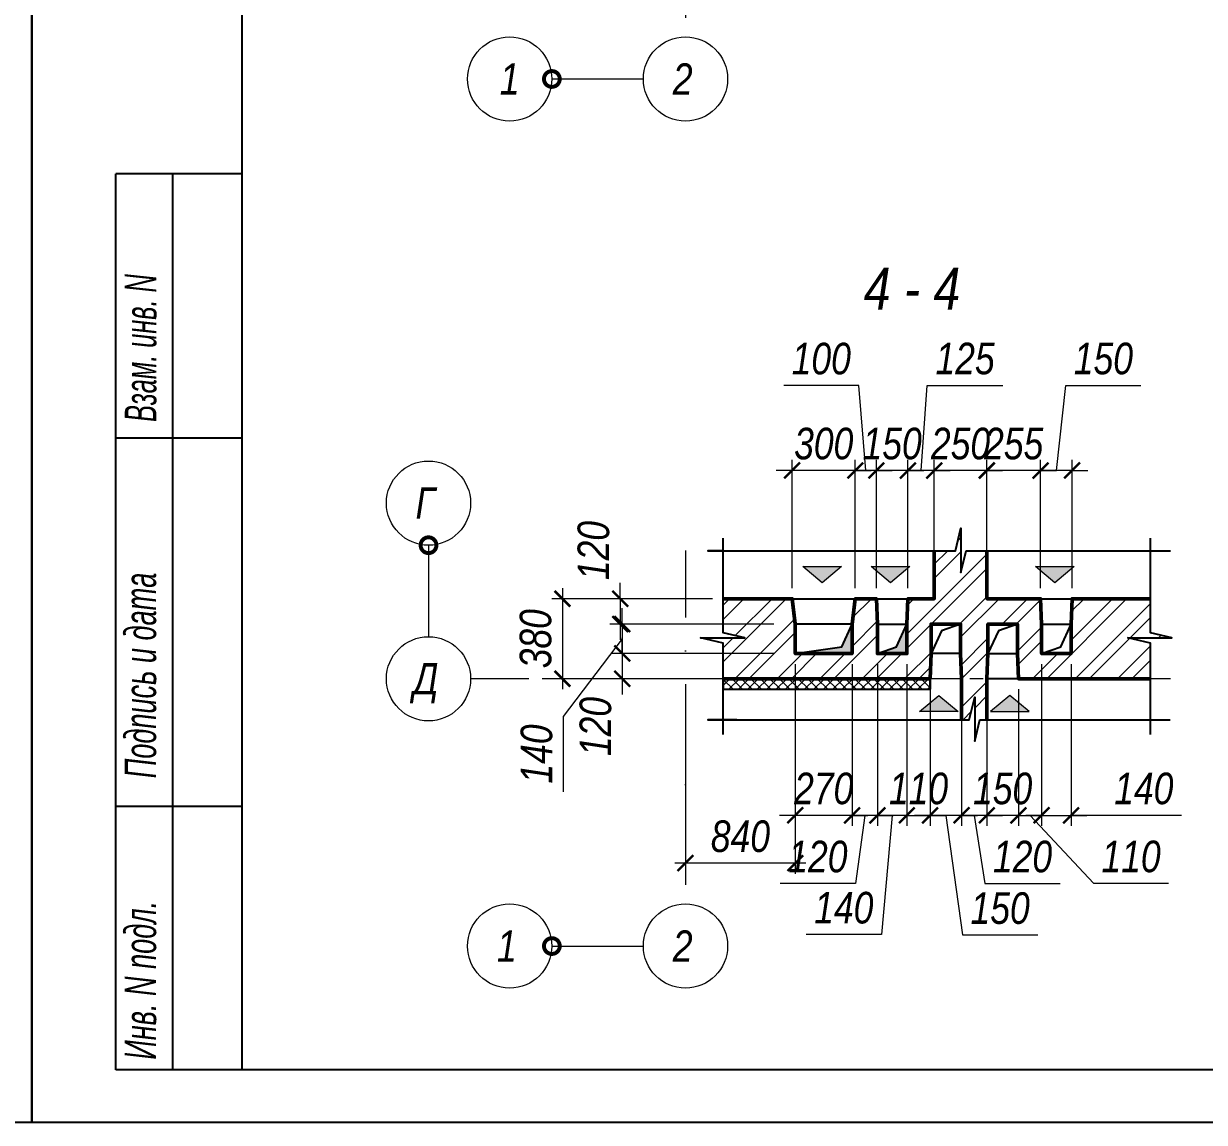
# Model space of a CAD drawing. Header units: millimetres. Extents: x 1582001 to 3303937, y 226471 to 491235.
# Drawn here: x 1665923 to 1677140, y 320955 to 331395 of the extents above; entities that cross this region are included whole.
import ezdxf
from ezdxf.enums import TextEntityAlignment as Align

# ---------------------------------------------------------------- set-up
doc = ezdxf.new("R2010")
doc.units = ezdxf.units.MM
doc.linetypes.add('CENTER', pattern=[50.8, 31.75, -6.35, 6.35, -6.35])
doc.linetypes.add('DASHDOT', pattern=[25.4, 12.7, -6.35, 0, -6.35])
doc.layers.get('Defpoints').update_dxf_attribs({"color": 255, "lineweight": 30})
for name, color, linetype, lineweight in [('A-Wall-G', 22, 'Continuous', 50), ('Оси', 251, 'CENTER', 9), ('Размеры', 7, 'Continuous', 18), ('Стены несущие', 7, 'Continuous', 40), ('тонкие', 163, 'Continuous', 20), ('Штриховки', 251, 'Continuous', 20)]:
    doc.layers.add(name, color=color, linetype=linetype, lineweight=lineweight)
doc.layers.add('Формуляр', color=138, linetype='Continuous')
doc.styles.add('GOST 2.304', font='ARIALNI.TTF', dxfattribs={"width": 0.98, "height": 300})
doc.styles.add('STYLE1', font='ARIALNI.TTF', dxfattribs={"height": 300})
doc.styles.add('стиль1', font='ARIALNI.TTF', dxfattribs={"width": 0.98, "height": 300})
doc.dimstyles.new('50', dxfattribs={"dimtxt": 270, "dimasz": 150, "dimexe": 100, "dimexo": 100, "dimgap": 100, "dimtad": 1, "dimdec": 0, "dimlfac": 0.5, "dimzin": 0, "dimdsep": 46, "dimtxsty": 'стиль1', "dimblk": 'ARCHTICK', "dimcen": 0, "dimdle": 100, "dimclrd": 256, "dimclre": 256, "dimclrt": 256, "dimadec": 0, "dimazin": 0, "dimtfac": 1, "dimtdec": 0, "dimtix": 1, "dimtmove": 1, "dimatfit": 0, "dimldrblk": 'DOTSMALL', "dimfxl": 0, "dimtolj": 1, "dimtzin": 0, "dimlwd": -1, "dimlwe": -1, "dimarcsym": 0})

# ---------------------------------------------------------------- blocks, each defined once
blk = doc.blocks.new('_ArchTick')
at = {"color": 0, "linetype": 'ByBlock', "const_width": 0.15}
blk.add_lwpolyline([(-0.5, -0.5), (0.5, 0.5)], dxfattribs=at)
blk = doc.blocks.new('*D851')
at = {"layer": 'Defpoints', "color": 0, "lineweight": -3, "ltscale": 100, "transparency": 16777216}
for p in [(1675584, 327149), (1675584, 325930), (1675884, 325930)]:
    blk.add_point(p, dxfattribs=at)
at = {"layer": 'Размеры', "ltscale": 100, "transparency": 16777216}
for p, q in [((1675734, 327149), (1675823, 327957)), ((1675823, 327957), (1676538, 327957)), ((1675584, 326030), (1675584, 327249)), ((1675884, 326030), (1675884, 327249)), ((1675584, 327149), (1675434, 327149)), ((1675884, 327149), (1675584, 327149)), ((1675884, 327149), (1675584, 327149)), ((1675884, 327149), (1676034, 327149))]:
    blk.add_line(p, q, dxfattribs=at)
at = {"layer": 'Размеры', "ltscale": 100, "transparency": 16777216, "xscale": 150, "yscale": 150, "zscale": 150}
blk.add_blockref('_ArchTick', (1675584, 327149), dxfattribs=at)
at = {"layer": 'Размеры', "ltscale": 100, "transparency": 16777216, "xscale": 150, "yscale": 150, "zscale": 150, "rotation": 180}
blk.add_blockref('_ArchTick', (1675884, 327149), dxfattribs=at)
at = {"layer": 'Размеры', "ltscale": 100, "transparency": 16777216, "insert": (1676181, 328211), "char_height": 300, "attachment_point": 5, "style": 'стиль1'}
blk.add_mtext('\\A1;150', dxfattribs=at)
blk = doc.blocks.new('_DotSmall')
at = {"color": 0, "linetype": 'ByBlock', "const_width": 0.5}
blk.add_lwpolyline([(-0.0625, 0, 1), (0.0625, 0, 1)], format="xyb", close=True, dxfattribs=at)
blk = doc.blocks.new('*D852')
at = {"layer": 'Defpoints', "color": 0, "lineweight": -3, "ltscale": 100, "transparency": 16777216}
for p in [(1675074, 327149), (1675074, 325930), (1675584, 325930)]:
    blk.add_point(p, dxfattribs=at)
at = {"layer": 'Размеры', "ltscale": 100, "transparency": 16777216}
for p, q in [((1675074, 326030), (1675074, 327249)), ((1675584, 326030), (1675584, 327249)), ((1675074, 327149), (1674924, 327149)), ((1675584, 327149), (1675074, 327149)), ((1675584, 327149), (1675734, 327149))]:
    blk.add_line(p, q, dxfattribs=at)
at = {"layer": 'Размеры', "ltscale": 100, "transparency": 16777216, "xscale": 150, "yscale": 150, "zscale": 150}
blk.add_blockref('_ArchTick', (1675074, 327149), dxfattribs=at)
at = {"layer": 'Размеры', "ltscale": 100, "transparency": 16777216, "xscale": 150, "yscale": 150, "zscale": 150, "rotation": 180}
blk.add_blockref('_ArchTick', (1675584, 327149), dxfattribs=at)
at = {"layer": 'Размеры', "ltscale": 100, "transparency": 16777216, "insert": (1675329, 327403), "char_height": 300, "attachment_point": 5, "style": 'стиль1'}
blk.add_mtext('\\A1;255', dxfattribs=at)
blk = doc.blocks.new('*D853')
at = {"layer": 'Defpoints', "color": 0, "lineweight": -3, "ltscale": 100, "transparency": 16777216}
for p in [(1674574, 327149), (1674574, 326385), (1675074, 326385)]:
    blk.add_point(p, dxfattribs=at)
at = {"layer": 'Размеры', "ltscale": 100, "transparency": 16777216}
for p, q in [((1674574, 326485), (1674574, 327249)), ((1675074, 326485), (1675074, 327249)), ((1674574, 327149), (1674424, 327149)), ((1675074, 327149), (1674574, 327149)), ((1675074, 327149), (1675224, 327149))]:
    blk.add_line(p, q, dxfattribs=at)
at = {"layer": 'Размеры', "ltscale": 100, "transparency": 16777216, "xscale": 150, "yscale": 150, "zscale": 150}
blk.add_blockref('_ArchTick', (1674574, 327149), dxfattribs=at)
at = {"layer": 'Размеры', "ltscale": 100, "transparency": 16777216, "xscale": 150, "yscale": 150, "zscale": 150, "rotation": 180}
blk.add_blockref('_ArchTick', (1675074, 327149), dxfattribs=at)
at = {"layer": 'Размеры', "ltscale": 100, "transparency": 16777216, "insert": (1674824, 327403), "char_height": 300, "attachment_point": 5, "style": 'стиль1'}
blk.add_mtext('\\A1;250', dxfattribs=at)
blk = doc.blocks.new('*D854')
at = {"layer": 'Defpoints', "color": 0, "lineweight": -3, "ltscale": 100, "transparency": 16777216}
for p in [(1674324, 327149), (1674324, 325930), (1674574, 325930)]:
    blk.add_point(p, dxfattribs=at)
at = {"layer": 'Размеры', "ltscale": 100, "transparency": 16777216}
for p, q in [((1674449, 327149), (1674508, 327957)), ((1674508, 327957), (1675225, 327957)), ((1674324, 326030), (1674324, 327249)), ((1674574, 326030), (1674574, 327249)), ((1674324, 327149), (1674174, 327149)), ((1674574, 327149), (1674324, 327149)), ((1674574, 327149), (1674324, 327149)), ((1674574, 327149), (1674724, 327149))]:
    blk.add_line(p, q, dxfattribs=at)
at = {"layer": 'Размеры', "ltscale": 100, "transparency": 16777216, "xscale": 150, "yscale": 150, "zscale": 150}
blk.add_blockref('_ArchTick', (1674324, 327149), dxfattribs=at)
at = {"layer": 'Размеры', "ltscale": 100, "transparency": 16777216, "xscale": 150, "yscale": 150, "zscale": 150, "rotation": 180}
blk.add_blockref('_ArchTick', (1674574, 327149), dxfattribs=at)
at = {"layer": 'Размеры', "ltscale": 100, "transparency": 16777216, "insert": (1674867, 328211), "char_height": 300, "attachment_point": 5, "style": 'стиль1'}
blk.add_mtext('\\A1;125', dxfattribs=at)
blk = doc.blocks.new('*D855')
at = {"layer": 'Defpoints', "color": 0, "lineweight": -3, "ltscale": 100, "transparency": 16777216}
for p in [(1674024, 327149), (1674024, 325930), (1674324, 325930)]:
    blk.add_point(p, dxfattribs=at)
at = {"layer": 'Размеры', "ltscale": 100, "transparency": 16777216}
for p, q in [((1674024, 326030), (1674024, 327249)), ((1674324, 326030), (1674324, 327249)), ((1674024, 327149), (1673874, 327149)), ((1674324, 327149), (1674024, 327149)), ((1674324, 327149), (1674474, 327149))]:
    blk.add_line(p, q, dxfattribs=at)
at = {"layer": 'Размеры', "ltscale": 100, "transparency": 16777216, "xscale": 150, "yscale": 150, "zscale": 150}
blk.add_blockref('_ArchTick', (1674024, 327149), dxfattribs=at)
at = {"layer": 'Размеры', "ltscale": 100, "transparency": 16777216, "xscale": 150, "yscale": 150, "zscale": 150, "rotation": 180}
blk.add_blockref('_ArchTick', (1674324, 327149), dxfattribs=at)
at = {"layer": 'Размеры', "ltscale": 100, "transparency": 16777216, "insert": (1674174, 327403), "char_height": 300, "attachment_point": 5, "style": 'стиль1'}
blk.add_mtext('\\A1;150', dxfattribs=at)
blk = doc.blocks.new('*D856')
at = {"layer": 'Defpoints', "color": 0, "lineweight": -3, "ltscale": 100, "transparency": 16777216}
for p in [(1673824, 327149), (1673824, 325930), (1674024, 325930)]:
    blk.add_point(p, dxfattribs=at)
at = {"layer": 'Размеры', "ltscale": 100, "transparency": 16777216}
for p, q in [((1673859, 327957), (1673144, 327957)), ((1673924, 327149), (1673859, 327957)), ((1673824, 326030), (1673824, 327249)), ((1674024, 326030), (1674024, 327249)), ((1673824, 327149), (1673674, 327149)), ((1674024, 327149), (1673824, 327149)), ((1674024, 327149), (1673824, 327149)), ((1674024, 327149), (1674174, 327149))]:
    blk.add_line(p, q, dxfattribs=at)
at = {"layer": 'Размеры', "ltscale": 100, "transparency": 16777216, "xscale": 150, "yscale": 150, "zscale": 150}
blk.add_blockref('_ArchTick', (1673824, 327149), dxfattribs=at)
at = {"layer": 'Размеры', "ltscale": 100, "transparency": 16777216, "xscale": 150, "yscale": 150, "zscale": 150, "rotation": 180}
blk.add_blockref('_ArchTick', (1674024, 327149), dxfattribs=at)
at = {"layer": 'Размеры', "ltscale": 100, "transparency": 16777216, "insert": (1673501, 328210), "char_height": 300, "attachment_point": 5, "style": 'стиль1'}
blk.add_mtext('\\A1;100', dxfattribs=at)
blk = doc.blocks.new('*D857')
at = {"layer": 'Defpoints', "color": 0, "lineweight": -3, "ltscale": 100, "transparency": 16777216}
for p in [(1673224, 327149), (1673224, 325930), (1673824, 325930)]:
    blk.add_point(p, dxfattribs=at)
at = {"layer": 'Размеры', "ltscale": 100, "transparency": 16777216}
for p, q in [((1673224, 326030), (1673224, 327249)), ((1673824, 326030), (1673824, 327249)), ((1673224, 327149), (1673074, 327149)), ((1673824, 327149), (1673224, 327149)), ((1673824, 327149), (1673974, 327149))]:
    blk.add_line(p, q, dxfattribs=at)
at = {"layer": 'Размеры', "ltscale": 100, "transparency": 16777216, "xscale": 150, "yscale": 150, "zscale": 150}
blk.add_blockref('_ArchTick', (1673224, 327149), dxfattribs=at)
at = {"layer": 'Размеры', "ltscale": 100, "transparency": 16777216, "xscale": 150, "yscale": 150, "zscale": 150, "rotation": 180}
blk.add_blockref('_ArchTick', (1673824, 327149), dxfattribs=at)
at = {"layer": 'Размеры', "ltscale": 100, "transparency": 16777216, "insert": (1673524, 327403), "char_height": 300, "attachment_point": 5, "style": 'стиль1'}
blk.add_mtext('\\A1;300', dxfattribs=at)
blk = doc.blocks.new('*D859')
at = {"layer": 'Defpoints', "color": 0, "lineweight": -3, "ltscale": 100, "transparency": 16777216}
for p in [(1672569, 325930), (1671591, 325690), (1673150, 325690)]:
    blk.add_point(p, dxfattribs=at)
at = {"layer": 'Размеры', "ltscale": 100, "transparency": 16777216}
for p, q in [((1671591, 325930), (1671591, 326080)), ((1672469, 325930), (1671491, 325930)), ((1671591, 325930), (1671591, 325690)), ((1673050, 325690), (1671491, 325690)), ((1671591, 325690), (1671591, 325540))]:
    blk.add_line(p, q, dxfattribs=at)
at = {"layer": 'Размеры', "ltscale": 100, "transparency": 16777216, "xscale": 150, "yscale": 150, "zscale": 150}
for p, rotation in [((1671591, 325930), 270), ((1671591, 325690), 90)]:
    blk.add_blockref('_ArchTick', p, dxfattribs=dict(at, rotation=rotation))
at = {"layer": 'Размеры', "ltscale": 100, "transparency": 16777216, "insert": (1671338, 326388), "char_height": 300, "attachment_point": 5, "rotation": 90, "style": 'стиль1'}
blk.add_mtext('\\A1;120', dxfattribs=at)
blk = doc.blocks.new('*D860')
at = {"layer": 'Defpoints', "color": 0, "lineweight": -3, "ltscale": 100, "transparency": 16777216}
for p in [(1673150, 325690), (1671610, 325410), (1673150, 325410)]:
    blk.add_point(p, dxfattribs=at)
at = {"layer": 'Размеры', "ltscale": 100, "transparency": 16777216}
for p, q in [((1671610, 325690), (1671610, 325840)), ((1673050, 325690), (1671510, 325690)), ((1671610, 325690), (1671610, 325410)), ((1671610, 325690), (1671610, 325410)), ((1671610, 325550), (1671050, 324812)), ((1673050, 325410), (1671510, 325410)), ((1671610, 325410), (1671610, 325260)), ((1671050, 324812), (1671050, 324097))]:
    blk.add_line(p, q, dxfattribs=at)
at = {"layer": 'Размеры', "ltscale": 100, "transparency": 16777216, "xscale": 150, "yscale": 150, "zscale": 150}
for p, rotation in [((1671610, 325690), 270), ((1671610, 325410), 90)]:
    blk.add_blockref('_ArchTick', p, dxfattribs=dict(at, rotation=rotation))
at = {"layer": 'Размеры', "ltscale": 100, "transparency": 16777216, "insert": (1670797, 324455), "char_height": 300, "attachment_point": 5, "rotation": 90, "style": 'стиль1'}
blk.add_mtext('\\A1;140', dxfattribs=at)
blk = doc.blocks.new('*D861')
at = {"layer": 'Defpoints', "color": 0, "lineweight": -3, "ltscale": 100, "transparency": 16777216}
for p in [(1673150, 325410), (1671610, 325170), (1672565, 325170)]:
    blk.add_point(p, dxfattribs=at)
at = {"layer": 'Размеры', "ltscale": 100, "transparency": 16777216}
for p, q in [((1671610, 325410), (1671610, 325560)), ((1673050, 325410), (1671510, 325410)), ((1671610, 325410), (1671610, 325170)), ((1672465, 325170), (1671510, 325170)), ((1671610, 325170), (1671610, 325020))]:
    blk.add_line(p, q, dxfattribs=at)
at = {"layer": 'Размеры', "ltscale": 100, "transparency": 16777216, "xscale": 150, "yscale": 150, "zscale": 150}
for p, rotation in [((1671610, 325410), 270), ((1671610, 325170), 90)]:
    blk.add_blockref('_ArchTick', p, dxfattribs=dict(at, rotation=rotation))
at = {"layer": 'Размеры', "ltscale": 100, "transparency": 16777216, "insert": (1671357, 324716), "char_height": 300, "attachment_point": 5, "rotation": 90, "style": 'стиль1'}
blk.add_mtext('\\A1;120', dxfattribs=at)
blk = doc.blocks.new('*D858')
at = {"layer": 'Defpoints', "color": 0, "lineweight": -3, "ltscale": 100, "transparency": 16777216}
for p in [(1671751, 325930), (1671042, 325170), (1671751, 325170)]:
    blk.add_point(p, dxfattribs=at)
at = {"layer": 'Размеры', "ltscale": 100, "transparency": 16777216}
for p, q in [((1671042, 326030), (1671042, 325070)), ((1671651, 325930), (1670942, 325930)), ((1671651, 325170), (1670942, 325170))]:
    blk.add_line(p, q, dxfattribs=at)
at = {"layer": 'Размеры', "ltscale": 100, "transparency": 16777216, "xscale": 150, "yscale": 150, "zscale": 150}
for p, rotation in [((1671042, 325930), 90), ((1671042, 325170), 270)]:
    blk.add_blockref('_ArchTick', p, dxfattribs=dict(at, rotation=rotation))
at = {"layer": 'Размеры', "ltscale": 100, "transparency": 16777216, "insert": (1670788, 325550), "char_height": 300, "attachment_point": 5, "rotation": 90, "style": 'стиль1'}
blk.add_mtext('\\A1;380', dxfattribs=at)
blk = doc.blocks.new('*D862')
at = {"layer": 'Defpoints', "color": 0, "lineweight": -3, "ltscale": 100, "transparency": 16777216}
for p in [(1675074, 325170), (1675374, 325170), (1675074, 323872)]:
    blk.add_point(p, dxfattribs=at)
at = {"layer": 'Размеры', "ltscale": 100, "transparency": 16777216}
for p, q in [((1675074, 325070), (1675074, 323772)), ((1675374, 325070), (1675374, 323772)), ((1675074, 323872), (1674924, 323872)), ((1675374, 323872), (1675074, 323872)), ((1675374, 323872), (1675524, 323872))]:
    blk.add_line(p, q, dxfattribs=at)
at = {"layer": 'Размеры', "ltscale": 100, "transparency": 16777216, "xscale": 150, "yscale": 150, "zscale": 150}
blk.add_blockref('_ArchTick', (1675074, 323872), dxfattribs=at)
at = {"layer": 'Размеры', "ltscale": 100, "transparency": 16777216, "xscale": 150, "yscale": 150, "zscale": 150, "rotation": 180}
blk.add_blockref('_ArchTick', (1675374, 323872), dxfattribs=at)
at = {"layer": 'Размеры', "ltscale": 100, "transparency": 16777216, "insert": (1675224, 324126), "char_height": 300, "attachment_point": 5, "style": 'стиль1'}
blk.add_mtext('\\A1;150', dxfattribs=at)
blk = doc.blocks.new('*D863')
at = {"layer": 'Defpoints', "color": 0, "lineweight": -3, "ltscale": 100, "transparency": 16777216}
for p in [(1674834, 324781), (1675074, 324781), (1674834, 323872)]:
    blk.add_point(p, dxfattribs=at)
at = {"layer": 'Размеры', "ltscale": 100, "transparency": 16777216}
for p, q in [((1674834, 324681), (1674834, 323772)), ((1675074, 324681), (1675074, 323772)), ((1674834, 323872), (1674684, 323872)), ((1675074, 323872), (1674834, 323872)), ((1675074, 323872), (1674834, 323872)), ((1674954, 323872), (1675055, 323225)), ((1675074, 323872), (1675224, 323872)), ((1675055, 323225), (1675771, 323225))]:
    blk.add_line(p, q, dxfattribs=at)
at = {"layer": 'Размеры', "ltscale": 100, "transparency": 16777216, "xscale": 150, "yscale": 150, "zscale": 150}
blk.add_blockref('_ArchTick', (1674834, 323872), dxfattribs=at)
at = {"layer": 'Размеры', "ltscale": 100, "transparency": 16777216, "xscale": 150, "yscale": 150, "zscale": 150, "rotation": 180}
blk.add_blockref('_ArchTick', (1675074, 323872), dxfattribs=at)
at = {"layer": 'Размеры', "ltscale": 100, "transparency": 16777216, "insert": (1675413, 323479), "char_height": 300, "attachment_point": 5, "style": 'стиль1'}
blk.add_mtext('\\A1;120', dxfattribs=at)
blk = doc.blocks.new('*D864')
at = {"layer": 'Defpoints', "color": 0, "lineweight": -3, "ltscale": 100, "transparency": 16777216}
for p in [(1674535, 325182), (1674834, 325170), (1674535, 323872)]:
    blk.add_point(p, dxfattribs=at)
at = {"layer": 'Размеры', "ltscale": 100, "transparency": 16777216}
for p, q in [((1674535, 325082), (1674535, 323772)), ((1674834, 325070), (1674834, 323772)), ((1674535, 323872), (1674385, 323872)), ((1674834, 323872), (1674535, 323872)), ((1674834, 323872), (1674535, 323872)), ((1674685, 323872), (1674842, 322736)), ((1674834, 323872), (1674984, 323872)), ((1674842, 322736), (1675558, 322736))]:
    blk.add_line(p, q, dxfattribs=at)
at = {"layer": 'Размеры', "ltscale": 100, "transparency": 16777216, "xscale": 150, "yscale": 150, "zscale": 150}
blk.add_blockref('_ArchTick', (1674535, 323872), dxfattribs=at)
at = {"layer": 'Размеры', "ltscale": 100, "transparency": 16777216, "xscale": 150, "yscale": 150, "zscale": 150, "rotation": 180}
blk.add_blockref('_ArchTick', (1674834, 323872), dxfattribs=at)
at = {"layer": 'Размеры', "ltscale": 100, "transparency": 16777216, "insert": (1675200, 322989), "char_height": 300, "attachment_point": 5, "style": 'стиль1'}
blk.add_mtext('\\A1;150', dxfattribs=at)
blk = doc.blocks.new('*D865')
at = {"layer": 'Defpoints', "color": 0, "lineweight": -3, "ltscale": 100, "transparency": 16777216}
for p in [(1674314, 325410), (1674535, 325182), (1674535, 323872)]:
    blk.add_point(p, dxfattribs=at)
at = {"layer": 'Размеры', "ltscale": 100, "transparency": 16777216}
for p, q in [((1674314, 325310), (1674314, 323772)), ((1674535, 325082), (1674535, 323772)), ((1674314, 323872), (1674164, 323872)), ((1674314, 323872), (1674535, 323872)), ((1674535, 323872), (1674685, 323872))]:
    blk.add_line(p, q, dxfattribs=at)
at = {"layer": 'Размеры', "ltscale": 100, "transparency": 16777216, "xscale": 150, "yscale": 150, "zscale": 150}
blk.add_blockref('_ArchTick', (1674314, 323872), dxfattribs=at)
at = {"layer": 'Размеры', "ltscale": 100, "transparency": 16777216, "xscale": 150, "yscale": 150, "zscale": 150, "rotation": 180}
blk.add_blockref('_ArchTick', (1674535, 323872), dxfattribs=at)
at = {"layer": 'Размеры', "ltscale": 100, "transparency": 16777216, "insert": (1674425, 324126), "char_height": 300, "attachment_point": 5, "style": 'стиль1'}
blk.add_mtext('\\A1;110', dxfattribs=at)
blk = doc.blocks.new('*D866')
at = {"layer": 'Defpoints', "color": 0, "lineweight": -3, "ltscale": 100, "transparency": 16777216}
for p in [(1674034, 325410), (1674314, 325410), (1674034, 323872)]:
    blk.add_point(p, dxfattribs=at)
at = {"layer": 'Размеры', "ltscale": 100, "transparency": 16777216}
for p, q in [((1674034, 325310), (1674034, 323772)), ((1674314, 325310), (1674314, 323772)), ((1674034, 323872), (1673884, 323872)), ((1674314, 323872), (1674034, 323872)), ((1674314, 323872), (1674034, 323872)), ((1674174, 323872), (1674072, 322740)), ((1674314, 323872), (1674464, 323872)), ((1674072, 322740), (1673357, 322740))]:
    blk.add_line(p, q, dxfattribs=at)
at = {"layer": 'Размеры', "ltscale": 100, "transparency": 16777216, "xscale": 150, "yscale": 150, "zscale": 150}
blk.add_blockref('_ArchTick', (1674034, 323872), dxfattribs=at)
at = {"layer": 'Размеры', "ltscale": 100, "transparency": 16777216, "xscale": 150, "yscale": 150, "zscale": 150, "rotation": 180}
blk.add_blockref('_ArchTick', (1674314, 323872), dxfattribs=at)
at = {"layer": 'Размеры', "ltscale": 100, "transparency": 16777216, "insert": (1673715, 322993), "char_height": 300, "attachment_point": 5, "style": 'стиль1'}
blk.add_mtext('\\A1;140', dxfattribs=at)
blk = doc.blocks.new('*D867')
at = {"layer": 'Defpoints', "color": 0, "lineweight": -3, "ltscale": 100, "transparency": 16777216}
for p in [(1673794, 325410), (1674034, 325410), (1673794, 323872)]:
    blk.add_point(p, dxfattribs=at)
at = {"layer": 'Размеры', "ltscale": 100, "transparency": 16777216}
for p, q in [((1673794, 325310), (1673794, 323772)), ((1674034, 325310), (1674034, 323772)), ((1673794, 323872), (1673644, 323872)), ((1674034, 323872), (1673794, 323872)), ((1674034, 323872), (1673794, 323872)), ((1673914, 323872), (1673826, 323225)), ((1674034, 323872), (1674184, 323872)), ((1673826, 323225), (1673111, 323225))]:
    blk.add_line(p, q, dxfattribs=at)
at = {"layer": 'Размеры', "ltscale": 100, "transparency": 16777216, "xscale": 150, "yscale": 150, "zscale": 150}
blk.add_blockref('_ArchTick', (1673794, 323872), dxfattribs=at)
at = {"layer": 'Размеры', "ltscale": 100, "transparency": 16777216, "xscale": 150, "yscale": 150, "zscale": 150, "rotation": 180}
blk.add_blockref('_ArchTick', (1674034, 323872), dxfattribs=at)
at = {"layer": 'Размеры', "ltscale": 100, "transparency": 16777216, "insert": (1673469, 323479), "char_height": 300, "attachment_point": 5, "style": 'стиль1'}
blk.add_mtext('\\A1;120', dxfattribs=at)
blk = doc.blocks.new('*D868')
at = {"layer": 'Defpoints', "color": 0, "lineweight": -3, "ltscale": 100, "transparency": 16777216}
for p in [(1673254, 325410), (1673794, 325410), (1673254, 323872)]:
    blk.add_point(p, dxfattribs=at)
at = {"layer": 'Размеры', "ltscale": 100, "transparency": 16777216}
for p, q in [((1673254, 325310), (1673254, 323772)), ((1673794, 325310), (1673794, 323772)), ((1673254, 323872), (1673104, 323872)), ((1673794, 323872), (1673254, 323872)), ((1673794, 323872), (1673944, 323872))]:
    blk.add_line(p, q, dxfattribs=at)
at = {"layer": 'Размеры', "ltscale": 100, "transparency": 16777216, "xscale": 150, "yscale": 150, "zscale": 150}
blk.add_blockref('_ArchTick', (1673254, 323872), dxfattribs=at)
at = {"layer": 'Размеры', "ltscale": 100, "transparency": 16777216, "xscale": 150, "yscale": 150, "zscale": 150, "rotation": 180}
blk.add_blockref('_ArchTick', (1673794, 323872), dxfattribs=at)
at = {"layer": 'Размеры', "ltscale": 100, "transparency": 16777216, "insert": (1673524, 324126), "char_height": 300, "attachment_point": 5, "style": 'стиль1'}
blk.add_mtext('\\A1;270', dxfattribs=at)
blk = doc.blocks.new('*D869')
at = {"layer": 'Defpoints', "color": 0, "lineweight": -3, "ltscale": 100, "transparency": 16777216}
for p in [(1675594, 325410), (1675374, 325170), (1675594, 323872)]:
    blk.add_point(p, dxfattribs=at)
at = {"layer": 'Размеры', "ltscale": 100, "transparency": 16777216}
for p, q in [((1675594, 325310), (1675594, 323772)), ((1675374, 325070), (1675374, 323772)), ((1675374, 323872), (1675224, 323872)), ((1675374, 323872), (1675594, 323872)), ((1675374, 323872), (1675594, 323872)), ((1675484, 323872), (1676086, 323227)), ((1675594, 323872), (1675744, 323872)), ((1676086, 323227), (1676801, 323227))]:
    blk.add_line(p, q, dxfattribs=at)
at = {"layer": 'Размеры', "ltscale": 100, "transparency": 16777216, "xscale": 150, "yscale": 150, "zscale": 150}
blk.add_blockref('_ArchTick', (1675374, 323872), dxfattribs=at)
at = {"layer": 'Размеры', "ltscale": 100, "transparency": 16777216, "xscale": 150, "yscale": 150, "zscale": 150, "rotation": 180}
blk.add_blockref('_ArchTick', (1675594, 323872), dxfattribs=at)
at = {"layer": 'Размеры', "ltscale": 100, "transparency": 16777216, "insert": (1676444, 323480), "char_height": 300, "attachment_point": 5, "style": 'стиль1'}
blk.add_mtext('\\A1;110', dxfattribs=at)
blk = doc.blocks.new('*D870')
at = {"layer": 'Defpoints', "color": 0, "lineweight": -3, "ltscale": 100, "transparency": 16777216}
for p in [(1675594, 325410), (1675874, 325410), (1675874, 323872)]:
    blk.add_point(p, dxfattribs=at)
at = {"layer": 'Размеры', "ltscale": 100, "transparency": 16777216}
for p, q in [((1675594, 325310), (1675594, 323772)), ((1675874, 325310), (1675874, 323772)), ((1675594, 323872), (1675444, 323872)), ((1675594, 323872), (1675874, 323872)), ((1675594, 323872), (1675874, 323872)), ((1675874, 323872), (1676024, 323872)), ((1676923, 323872), (1675874, 323872))]:
    blk.add_line(p, q, dxfattribs=at)
at = {"layer": 'Размеры', "ltscale": 100, "transparency": 16777216, "xscale": 150, "yscale": 150, "zscale": 150}
blk.add_blockref('_ArchTick', (1675594, 323872), dxfattribs=at)
at = {"layer": 'Размеры', "ltscale": 100, "transparency": 16777216, "xscale": 150, "yscale": 150, "zscale": 150, "rotation": 180}
blk.add_blockref('_ArchTick', (1675874, 323872), dxfattribs=at)
at = {"layer": 'Размеры', "ltscale": 100, "transparency": 16777216, "insert": (1676565, 324126), "char_height": 300, "attachment_point": 5, "style": 'стиль1'}
blk.add_mtext('\\A1;140', dxfattribs=at)
blk = doc.blocks.new('*D871')
at = {"layer": 'Defpoints', "color": 0, "lineweight": -3, "ltscale": 100, "transparency": 16777216}
for p in [(1673254, 325410), (1672211, 324956), (1672211, 323418)]:
    blk.add_point(p, dxfattribs=at)
at = {"layer": 'Размеры', "ltscale": 100, "transparency": 16777216}
for p, q in [((1673254, 325310), (1673254, 323318)), ((1672211, 324856), (1672211, 323318)), ((1673354, 323418), (1672111, 323418))]:
    blk.add_line(p, q, dxfattribs=at)
at = {"layer": 'Размеры', "ltscale": 100, "transparency": 16777216, "xscale": 150, "yscale": 150, "zscale": 150, "rotation": 180}
blk.add_blockref('_ArchTick', (1672211, 323418), dxfattribs=at)
at = {"layer": 'Размеры', "ltscale": 100, "transparency": 16777216, "xscale": 150, "yscale": 150, "zscale": 150}
blk.add_blockref('_ArchTick', (1673254, 323418), dxfattribs=at)
at = {"layer": 'Размеры', "ltscale": 100, "transparency": 16777216, "insert": (1672733, 323672), "char_height": 300, "attachment_point": 5, "style": 'стиль1'}
blk.add_mtext('\\A1;840', dxfattribs=at)

msp = doc.modelspace()

# ---------------------------------------------------------------- hatches: boundary and pattern name
at = {"ltscale": 100}
for points in [[(1673254.3, 325409.7), (1673695.2, 325472.7), (1673794.3, 325689.7), (1673794.3, 325409.7)], [(1674034.3, 325409.7), (1674215.2, 325472.7), (1674314.3, 325689.7), (1674314.3, 325409.7)]]:
    msp.add_hatch(color=256, dxfattribs=at).paths.add_polyline_path(points)
at = {"layer": 'тонкие'}
for points in [[(1673509, 326082.9), (1673692, 326236.1), (1673326.1, 326236.1)], [(1674159.3, 326082.9), (1674342.2, 326236.1), (1673976.3, 326236.1)], [(1675719, 326082.9), (1675901.9, 326236.1), (1675536.1, 326236.1)], [(1674618.6, 325011.6), (1674435.6, 324858.4), (1674801.5, 324858.4)], [(1675292, 325011.6), (1675474.9, 324858.4), (1675109.1, 324858.4)]]:
    msp.add_hatch(color=256, dxfattribs=at).paths.add_polyline_path(points)
at = {"layer": 'Штриховки', "ltscale": 100}
h = msp.add_hatch(dxfattribs=at)
h.set_pattern_fill('ANSI32', color=256, scale=30, style=0)
h.set_pattern_definition([(45, (96518.72, 126626.28), (-202.055763, 202.055763), []), (45, (96653.42, 126626.28), (-202.055763, 202.055763), [])])
h.paths.add_polyline_path([(1672569.4, 325929.7), (1673224.2, 325929.7), (1673254.2, 325693.2), (1673254.2, 325409.7), (1673794.3, 325409.7), (1673794.3, 325689.7), (1673823.8, 325929.7), (1674024.3, 325929.7), (1674034.3, 325689.7), (1674034.3, 325409.7), (1674314.3, 325409.7), (1674314.3, 325689.7), (1674314.3, 325929.7), (1674574.3, 325929.7), (1674574.3, 326385.3), (1674776.8, 326385.3), (1674828.2, 326599.6), (1674828.2, 326181.1), (1674875.8, 326385.3), (1675074.3, 326385.3), (1675074.3, 325929.7), (1675584.3, 325929.7), (1675594.3, 325689.7), (1675594.3, 325409.7), (1675874.3, 325409.7), (1675874.3, 325689.7), (1675884.3, 325929.7), (1676627.4, 325929.7), (1676627.4, 325606.6), (1676831.5, 325559), (1676413, 325559), (1676627.4, 325507.6), (1676627.2, 325169.7), (1675374.2, 325170.5), (1675364.3, 325409.7), (1675364.3, 325689.7), (1675084.3, 325689.7), (1675084.3, 325409.7), (1675074.3, 325169.7), (1675074.3, 324780.5), (1675006.3, 324780.5), (1674958.8, 324576.4), (1674958.8, 324994.9), (1674907.3, 324780.5), (1674834.3, 324780.5), (1674834.3, 325169.7), (1674824.3, 325409.7), (1674824.3, 325689.7), (1674544.3, 325689.7), (1674544.3, 325409.7), (1674534.8, 325182.1), (1672569.4, 325169.7), (1672569.4, 325507.6), (1672355, 325559), (1672773.5, 325559), (1672569.4, 325606.6)])
h = msp.add_hatch(dxfattribs=at)
h.set_pattern_fill('ANSI37', color=256, scale=20, style=0)
h.set_pattern_definition([(45, (96518.715, 126626.28), (-44.9012806, 44.9012806), []), (135, (96518.715, 126626.28), (-44.9012806, -44.9012806), [])])
h.paths.add_polyline_path([(1672569.4, 325069.7), (1674534.3, 325069.7), (1674534.3, 325169.7), (1672569.4, 325169.7)])

# ---------------------------------------------------------------- linework, layer by layer
at = {"color": 0, "lineweight": -3, "ltscale": 100}
for p, q in [((1673794.3, 325689.7), (1673254.3, 325689.7)), ((1674034.3, 325689.7), (1674314.3, 325689.7))]:
    msp.add_line(p, q, dxfattribs=at)
at = {"ltscale": 100}
for p, q in [((1675594.3, 325689.7), (1675874.3, 325689.7)), ((1674824.3, 325409.7), (1674544.3, 325409.7)), ((1675084.3, 325409.7), (1675364.3, 325409.7))]:
    msp.add_line(p, q, dxfattribs=at)
at = {"color": 0, "lineweight": -3, "ltscale": 100}
for points in [[(1672569.4, 326385.3), (1672424.7, 326385.3), (1674776.8, 326385.3), (1674828.2, 326599.6), (1674828.2, 326181.1), (1674875.8, 326385.3), (1676818.5, 326385.3)], [(1672569.4, 324641.9), (1672569.4, 324641.9), (1672569.4, 325507.6), (1672355, 325559), (1672773.5, 325559), (1672569.4, 325606.6), (1672569.4, 326507.1)], [(1676627.4, 324641.9), (1676627.4, 324641.9), (1676627.4, 325507.6), (1676413, 325559), (1676831.5, 325559), (1676627.4, 325606.6), (1676627.4, 326507.1)], [(1673224.2, 325929.7), (1673823.8, 325929.7)], [(1674024.3, 325929.7), (1674324.3, 325929.7)], [(1675584.3, 325929.7), (1675883.7, 325929.7)], [(1674534.3, 325169.7), (1674534.3, 325069.7)], [(1675374.3, 325169.7), (1675074.3, 325169.7)], [(1672699.9, 324780.5), (1672422, 324780.5), (1674907.3, 324780.5), (1674958.8, 324994.9), (1674958.8, 324576.4), (1675006.3, 324780.5), (1676814.7, 324780.5)]]:
    msp.add_lwpolyline(points, dxfattribs=at)
at = {"ltscale": 100}
for points in [[(1673254.3, 325409.7), (1673695.2, 325472.7), (1673794.3, 325689.7)], [(1674034.3, 325409.7), (1674215.2, 325472.7), (1674314.3, 325689.7)], [(1674824.3, 325689.7), (1674643.4, 325626.6), (1674544.3, 325409.7)], [(1675364.3, 325689.7), (1675183.4, 325626.6), (1675084.3, 325409.7)], [(1675594.3, 325409.7), (1675775.2, 325472.7), (1675874.3, 325689.7)]]:
    msp.add_lwpolyline(points, dxfattribs=at)
at = {"color": 0, "lineweight": -3, "ltscale": 100}
for points in [[(1673254.3, 325409.7), (1673695.2, 325472.7), (1673794.3, 325689.7), (1673794.3, 325409.7)], [(1674034.3, 325409.7), (1674215.2, 325472.7), (1674314.3, 325689.7), (1674314.3, 325409.7)], [(1672569.4, 325069.7), (1674534.3, 325069.7), (1674534.3, 325169.7), (1672569.4, 325169.7)]]:
    msp.add_lwpolyline(points, close=True, dxfattribs=at)
at = {"layer": 'A-Wall-G', "ltscale": 100}
for p, q in [((1673224.7, 325929.7), (1673254.3, 325689.7)), ((1673224.7, 325929.7), (1673254.2, 325693.2)), ((1673823.8, 325929.7), (1673794.3, 325689.7)), ((1674024.3, 325929.7), (1674034.3, 325689.7)), ((1674324.3, 325929.7), (1674314.3, 325689.7)), ((1675584.3, 325929.7), (1675594.3, 325689.7)), ((1675884.3, 325929.7), (1675874.3, 325689.7)), ((1674534.3, 325169.7), (1674544.3, 325409.7)), ((1674834.3, 325169.7), (1674824.3, 325409.7)), ((1675074.3, 325169.7), (1675084.3, 325409.7)), ((1675374.3, 325169.7), (1675364.3, 325409.7))]:
    msp.add_line(p, q, dxfattribs=at)
for points in [[(1672569.4, 325929.7), (1673224.7, 325929.7), (1673254.3, 325689.7), (1673254.3, 325409.7), (1673794.3, 325409.7), (1673794.3, 325689.7), (1673823.8, 325929.7), (1674024.3, 325929.7), (1674034.3, 325689.7), (1674034.3, 325409.7), (1674314.3, 325409.7), (1674314.3, 325689.7), (1674324.3, 325929.7), (1674574.3, 325929.7), (1674574.3, 326385.3)], [(1675074.3, 326385.3), (1675074.3, 325929.7), (1675584.3, 325929.7), (1675594.3, 325689.7), (1675594.3, 325409.7), (1675874.3, 325409.7), (1675874.3, 325689.7), (1675884.3, 325929.7), (1676627.4, 325929.7)], [(1674834.3, 324780.5), (1674834.3, 325169.7), (1674824.3, 325409.7), (1674824.3, 325689.7), (1674544.3, 325689.7), (1674544.3, 325409.7), (1674534.3, 325170.1), (1672569.4, 325170.1)], [(1676626.9, 325169.7), (1675374.3, 325169.7), (1675364.3, 325409.7), (1675364.3, 325689.7), (1675084.3, 325689.7), (1675084.3, 325409.7), (1675074.3, 325169.7), (1675074.3, 324780.5)]]:
    msp.add_lwpolyline(points, dxfattribs=at)
at = {"layer": 'Оси', "linetype": 'DASHDOT', "ltscale": 50}
for p, q in [((1672210.8, 334625.8), (1672210.8, 331268.5)), ((1672210.8, 326387.8), (1672210.8, 323030.4))]:
    msp.add_line(p, q, dxfattribs=at)
at = {"layer": 'Оси', "ltscale": 20}
for p, q in [((1676817.8, 325169.7), (1670169.8, 325169.7)), ((1674834.3, 325169.7), (1672569.4, 325169.7)), ((1676627.4, 325169.7), (1675374.2, 325170.5))]:
    msp.add_line(p, q, dxfattribs=at)
at = {"layer": 'Оси', "linetype": 'Continuous'}
for centre in [(1670540.3, 330868.5), (1672210.8, 330868.5), (1669769.8, 326838.8), (1669769.8, 325169.7), (1670540.3, 322630.4), (1672210.8, 322630.4)]:
    msp.add_circle(centre, 400, dxfattribs=at)
at = {"layer": 'Стены несущие'}
for p, q in [((1673254.3, 325689.7), (1673224.7, 325929.7)), ((1673794.3, 325689.7), (1673823.8, 325929.7)), ((1674034.3, 325689.7), (1674024.3, 325929.7)), ((1674314.3, 325689.7), (1674324.3, 325929.7)), ((1675594.3, 325689.7), (1675584.3, 325929.7)), ((1675874.3, 325689.7), (1675884.3, 325929.7)), ((1673254.3, 325689.7), (1673254.3, 325409.7)), ((1673794.3, 325409.7), (1673794.3, 325689.7)), ((1674034.3, 325409.7), (1674034.3, 325689.7)), ((1674314.3, 325689.7), (1674314.3, 325409.7)), ((1674544.3, 325689.7), (1674824.3, 325689.7)), ((1674544.3, 325409.7), (1674544.3, 325689.7)), ((1674824.3, 325689.7), (1674824.3, 325409.7)), ((1675364.3, 325689.7), (1675084.3, 325689.7)), ((1675084.3, 325689.7), (1675084.3, 325409.7)), ((1675364.3, 325409.7), (1675364.3, 325689.7)), ((1675594.3, 325409.7), (1675594.3, 325689.7)), ((1675874.3, 325689.7), (1675874.3, 325409.7)), ((1673254.3, 325409.7), (1673794.3, 325409.7)), ((1674314.3, 325409.7), (1674034.3, 325409.7)), ((1675874.3, 325409.7), (1675594.3, 325409.7))]:
    msp.add_line(p, q, dxfattribs=at)
for points in [[(1672569.4, 325929.7), (1673224.7, 325929.7)], [(1673823.8, 325929.7), (1674024.3, 325929.7)], [(1675884.3, 325929.7), (1676627.4, 325929.7)], [(1674534.3, 325170.1), (1672569.4, 325169.7)], [(1676627.4, 325169.7), (1675374.2, 325170.5)]]:
    msp.add_lwpolyline(points, dxfattribs=at)
at = {"layer": 'тонкие', "ltscale": 2}
for points in [[(1673326.1, 326236.1), (1673692, 326236.1), (1673509, 326082.9), (1673326.1, 326236.1)], [(1673976.3, 326236.1), (1674342.2, 326236.1), (1674159.3, 326082.9), (1673976.3, 326236.1)], [(1675536.1, 326236.1), (1675901.9, 326236.1), (1675719, 326082.9), (1675536.1, 326236.1)], [(1674801.5, 324858.4), (1674435.6, 324858.4), (1674618.6, 325011.6), (1674801.5, 324858.4)], [(1675109.1, 324858.4), (1675474.9, 324858.4), (1675292, 325011.6), (1675109.1, 324858.4)]]:
    msp.add_lwpolyline(points, dxfattribs=at)
at = {"layer": 'Формуляр'}
for p, q in [((1666800.8, 321455), (1666800.8, 329967.2)), ((1668000.8, 329967.2), (1666800.8, 329967.2)), ((1667340.2, 321455), (1667340.2, 329967.2)), ((1668000.8, 327455), (1666800.8, 327455)), ((1668000.8, 323955), (1666800.8, 323955)), ((1668000.8, 323955), (1666800.8, 323955)), ((1668000.8, 321455), (1666800.8, 321455))]:
    msp.add_line(p, q, dxfattribs=at)
at = {"layer": 'Формуляр', "color": 0}
for points in [[(1624000.8, 350654.9), (1666000.8, 350654.9), (1666000.8, 320955), (1624000.8, 320955)], [(1668000.8, 321455), (1668000.8, 350144.9), (1707500.7, 350144.9), (1707500.7, 321455)]]:
    msp.add_lwpolyline(points, close=True, dxfattribs=at)
at = {"layer": 'Формуляр'}
msp.add_lwpolyline([(1666000.8, 350654.9), (1708000.7, 350654.9), (1708000.7, 320955), (1666000.8, 320955)], close=True, dxfattribs=at)

# ---------------------------------------------------------------- texts
at = {"ltscale": 2, "insert": (1673904.8, 329077.2), "char_height": 400, "width": 6897.222, "attachment_point": 1, "style": 'STYLE1'}
msp.add_mtext('4 - 4', dxfattribs=at)
at = {"layer": 'Оси', "linetype": 'Continuous', "ltscale": 100, "style": 'GOST 2.304'}
for s, p in [('1', (1670541.2, 330869.4)), ('2', (1672184.5, 330868.5)), ('Г', (1669743.4, 326838.8)), ('Д', (1669743.4, 325169.7)), ('1', (1670514, 322630.4)), ('2', (1672184.5, 322630.4))]:
    msp.add_text(s, height=297.2, dxfattribs=at).set_placement(p, align=Align.MIDDLE_CENTER)
at = {"layer": 'Формуляр', "linetype": 'Continuous', "style": 'STYLE1'}
for s, width, p in [('Взам. инв. N', 0.7, (1667184.7, 327610.4)), ('Подпись и дата', 0.75, (1667181.9, 324224.8)), ('Инв. N подл.', 0.75, (1667181.9, 321551.4))]:
    msp.add_text(s, height=300, rotation=90, dxfattribs=dict(at, width=width)).set_placement(p)

# ---------------------------------------------------------------- dimensions: what is measured, and where the dimension line sits
at = {"layer": 'Размеры', "ltscale": 100}
for base, p1, p2, picture, middle in [((1673823.8, 327149.4), (1674024.3, 325929.7), (1673823.8, 325929.7), '*D856', (1673759, 327956.9)), ((1674324.3, 327149.4), (1674574.3, 325929.7), (1674324.3, 325929.7), '*D854', (1674608, 327957.4)), ((1675584.3, 327149.4), (1675884.3, 325929.7), (1675584.3, 325929.7), '*D851', (1675923.1, 327957.4)), ((1673794.3, 323872.4), (1674034.3, 325409.7), (1673794.3, 325409.7), '*D867', (1673726.1, 323225.4)), ((1674034.3, 323872.4), (1674314.3, 325409.7), (1674034.3, 325409.7), '*D866', (1673972.3, 322740.2)), ((1675594.3, 323872.4), (1675374.3, 325169.7), (1675594.3, 325409.7), '*D869', (1676185.9, 323227.2)), ((1675874.3, 323872.4), (1675594.3, 325409.7), (1675874.3, 325409.7), '*D870', (1676565.3, 323873.3)), ((1674534.8, 323872.4), (1674834.3, 325169.7), (1674534.8, 325182.1), '*D864', (1674942.5, 322735.6)), ((1674834.3, 323872.4), (1675074.3, 324780.5), (1674834.3, 324780.5), '*D863', (1675155.3, 323225.4))]:
    dim = msp.add_linear_dim(base=base, p1=p1, p2=p2, dimstyle='50', dxfattribs=at)
    dim.commit()
    dim.dimension.update_dxf_attribs({"geometry": picture, "text_midpoint": middle, "dimtype": 160})
for base, p1, p2, picture, middle in [((1673224.2, 327149.4), (1673823.8, 325929.7), (1673224.2, 325929.7), '*D857', (1673524, 327402.6)), ((1674024.3, 327149.4), (1674324.3, 325929.7), (1674024.3, 325929.7), '*D855', (1674174.3, 327402.6)), ((1674574.3, 327149.4), (1675074.3, 326385.3), (1674574.3, 326385.3), '*D853', (1674824.3, 327402.6)), ((1675074.3, 327149.4), (1675584.3, 325929.7), (1675074.3, 325929.7), '*D852', (1675329.3, 327402.6)), ((1673254.3, 323872.4), (1673794.3, 325409.7), (1673254.3, 325409.7), '*D868', (1673524.3, 324125.6)), ((1674534.8, 323872.4), (1674314.3, 325409.7), (1674534.8, 325182.1), '*D865', (1674424.5, 324125.6)), ((1675074.3, 323872.4), (1675374.3, 325169.7), (1675074.3, 325169.7), '*D862', (1675224.3, 324125.6))]:
    dim = msp.add_linear_dim(base=base, p1=p1, p2=p2, dimstyle='50', dxfattribs=at)
    dim.commit()
    dim.dimension.update_dxf_attribs({"geometry": picture, "text_midpoint": middle})
for base, p1, p2, picture, middle in [((1671590.9, 325689.7), (1672569.4, 325929.7), (1673150.3, 325689.7), '*D859', (1671590.9, 326388)), ((1671609.7, 325409.7), (1673150.3, 325689.7), (1673150.3, 325409.7), '*D860', (1671050, 324712.3)), ((1671609.7, 325169.7), (1673150.3, 325409.7), (1672565, 325169.7), '*D861', (1671609.7, 324716.5))]:
    dim = msp.add_linear_dim(base=base, p1=p1, p2=p2, angle=270, dimstyle='50', dxfattribs=at)
    dim.commit()
    dim.dimension.update_dxf_attribs({"geometry": picture, "text_midpoint": middle, "dimtype": 160})
dim = msp.add_linear_dim(base=(1671041.7, 325169.7), p1=(1671750.6, 325929.7), p2=(1671750.6, 325169.7), angle=270, dimstyle='50', dxfattribs=at)
dim.commit()
dim.dimension.update_dxf_attribs({"geometry": '*D858', "text_midpoint": (1670788.5, 325549.7)})
dim = msp.add_linear_dim(base=(1672210.8, 323418.5), p1=(1673254.3, 325409.7), p2=(1672210.8, 324955.8), text='840', dimstyle='50', dxfattribs=at)
dim.commit()
dim.dimension.update_dxf_attribs({"geometry": '*D871', "text_midpoint": (1672732.5, 323671.7)})

# ---------------------------------------------------------------- leaders
at = {"layer": 'Оси', "linetype": 'Continuous'}
for points in [[(1670941.7, 330868.5), (1671810.8, 330868.5)], [(1669769.8, 326438.8), (1669769.8, 325569.7)], [(1670941.7, 322630.4), (1671810.8, 322630.4)]]:
    msp.add_leader(points, dimstyle='50', override={"dimasz": 300, "dimgap": 100, "dimtad": 0}, dxfattribs=at)

doc.saveas('drawing.dxf')
